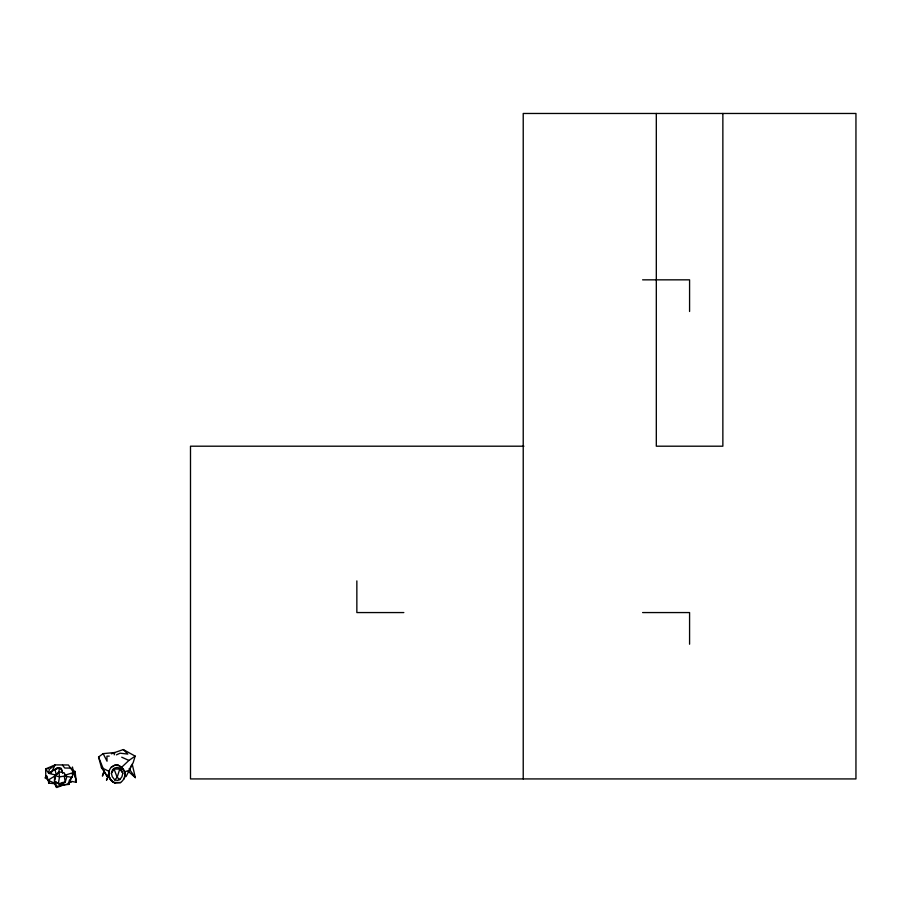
<?xml version="1.0" encoding="UTF-8"?>
<svg xmlns="http://www.w3.org/2000/svg" width="901" height="901" viewBox="0 0 901 901"><rect width="100%" height="100%" fill="white"/><g stroke="black" fill="none" stroke-linecap="round" stroke-linejoin="round"><path stroke-width="1.35" d="M126.061 776.572L133.202 762.584L135.173 756.119L123.291 749.576L114.776 752.515L103.131 753.641L98.569 757.009L101.441 767.584L107.782 777.383L107.805 774.77M125.138 776.459L125.216 772.123L121.207 766.796L117.704 764.938L114.506 765.298L111.364 767.111C106.78 771.943 108.435 781.167 115.17 783.025L120.565 782.586C123.775 780.052 126.095 776.335 125.216 772.123L121.207 766.796M109.269 770.479L109.111 776.639L111.701 781.133L115.17 783.025M57.067 774.072L58.678 771.83L64.117 772.765L66.629 777.304L65.221 782.158L60.513 784.512L54.42 781.302L54.657 775.637L58.982 772.619L59.263 767.753L57.675 767.708L48.688 773.34L45.647 768.891L55.164 764.893L68.386 764.983L73.634 772.529L71.979 777.383L69.388 780.243L68.352 783.994L55.794 786.562L56.11 783.836L47.944 780.232L45.782 775.558L45.647 768.891L48.125 768.609M54.95 783.679L48.744 783.183L49.15 780.503M57.675 767.708L55.096 769.567L56.256 775.187L48.688 773.34L49.296 769.364L55.164 764.893L51.244 772.833M124.056 778.881L125.318 773.171L122.626 768.283L117.704 764.938L114.495 765.332L111.364 767.111M114.224 754.835L114.776 752.515L111.375 753.833M122.829 773.249L121.962 776.707L119.81 779.579L117.693 780.379L114.72 779.928L112.208 776.628L111.397 773.317L112.479 769.826L114.247 768.159L117.276 767.382L121.151 769.24L122.829 773.249L119.788 769.003L114.089 769.071L111.397 773.317M54.781 780.075L55.524 777.631M103.987 771.008L102.41 776.11L103.908 772.292M129.541 770.152L130.927 765.929M55.794 786.562L56.786 787.53L63.926 784.782L68.927 784.422L71.697 776.921M107.624 777.709L106.476 780.221L108.289 776.516M46.289 775.671L45.05 777.901L48.113 779.669L48.744 783.183M114.72 779.928L117.153 777.304L119.788 769.003L121.151 769.24M121.061 767.81L128.922 760.433L135.173 756.119M63.149 782.214L60.513 784.512L54.42 781.302M72.08 774.027L75.076 771.481L72.823 770.209M55.074 775.907L47.944 780.232L47.043 776.11M48.688 773.34L52.596 771.031M116.409 754.869L120.092 753.18L127.784 754.092L123.291 749.576M55.096 769.567L59.263 767.753L61.268 768.316L62.732 773.283M68.544 782.89L72.012 781.471L76.315 782.338L75.076 771.481M64.658 784.332L59.995 785.706M68.341 782.901L72.012 781.471M124.518 771.875L129.429 770.265M64.444 775.378L73.634 772.529L72.429 766.999M109.258 756.108L106.904 756.164L107.039 761.21L103.131 753.641M642.604 279.839L689.58 279.839L689.58 311.487M523.92 446.198L190.494 446.198L190.494 778.926L855.95 778.926L855.95 113.47L523.222 113.47L523.222 778.926M403.828 612.567L356.852 612.567L356.852 580.908M642.604 612.567L689.58 612.567L689.58 644.215M71.066 768.08L64.726 768.024L62.451 765.129M120.565 782.586L113.796 782.44L110.057 779.14L108.728 775.344M65.66 776.245L71.979 777.383M54.657 775.637L59.522 776.808L64.275 776.2L65.221 782.158L58.328 783.78L59.522 776.808L58.982 772.619M121.725 757.2L128.922 760.433M101.441 767.584L108.965 771.335M119.236 768.057L121.263 769.139M68.352 783.994L68.927 784.422M119.81 779.579L117.153 777.304L114.089 769.071M128.325 771.38L135.33 777.631L132.21 764.138M59.263 767.753L62.338 770.783M129.08 768.756L135.33 777.631M54.037 783.059L56.099 786.415M103.626 770.299L107.782 777.383M75.402 780.131L76.315 782.338M98.569 757.009L103.097 768.418M74.828 775.085L76.022 780.108M74.276 773.644L74.794 776.876M722.861 113.47L722.861 446.198L656.311 446.198L656.311 113.47"/></g></svg>
